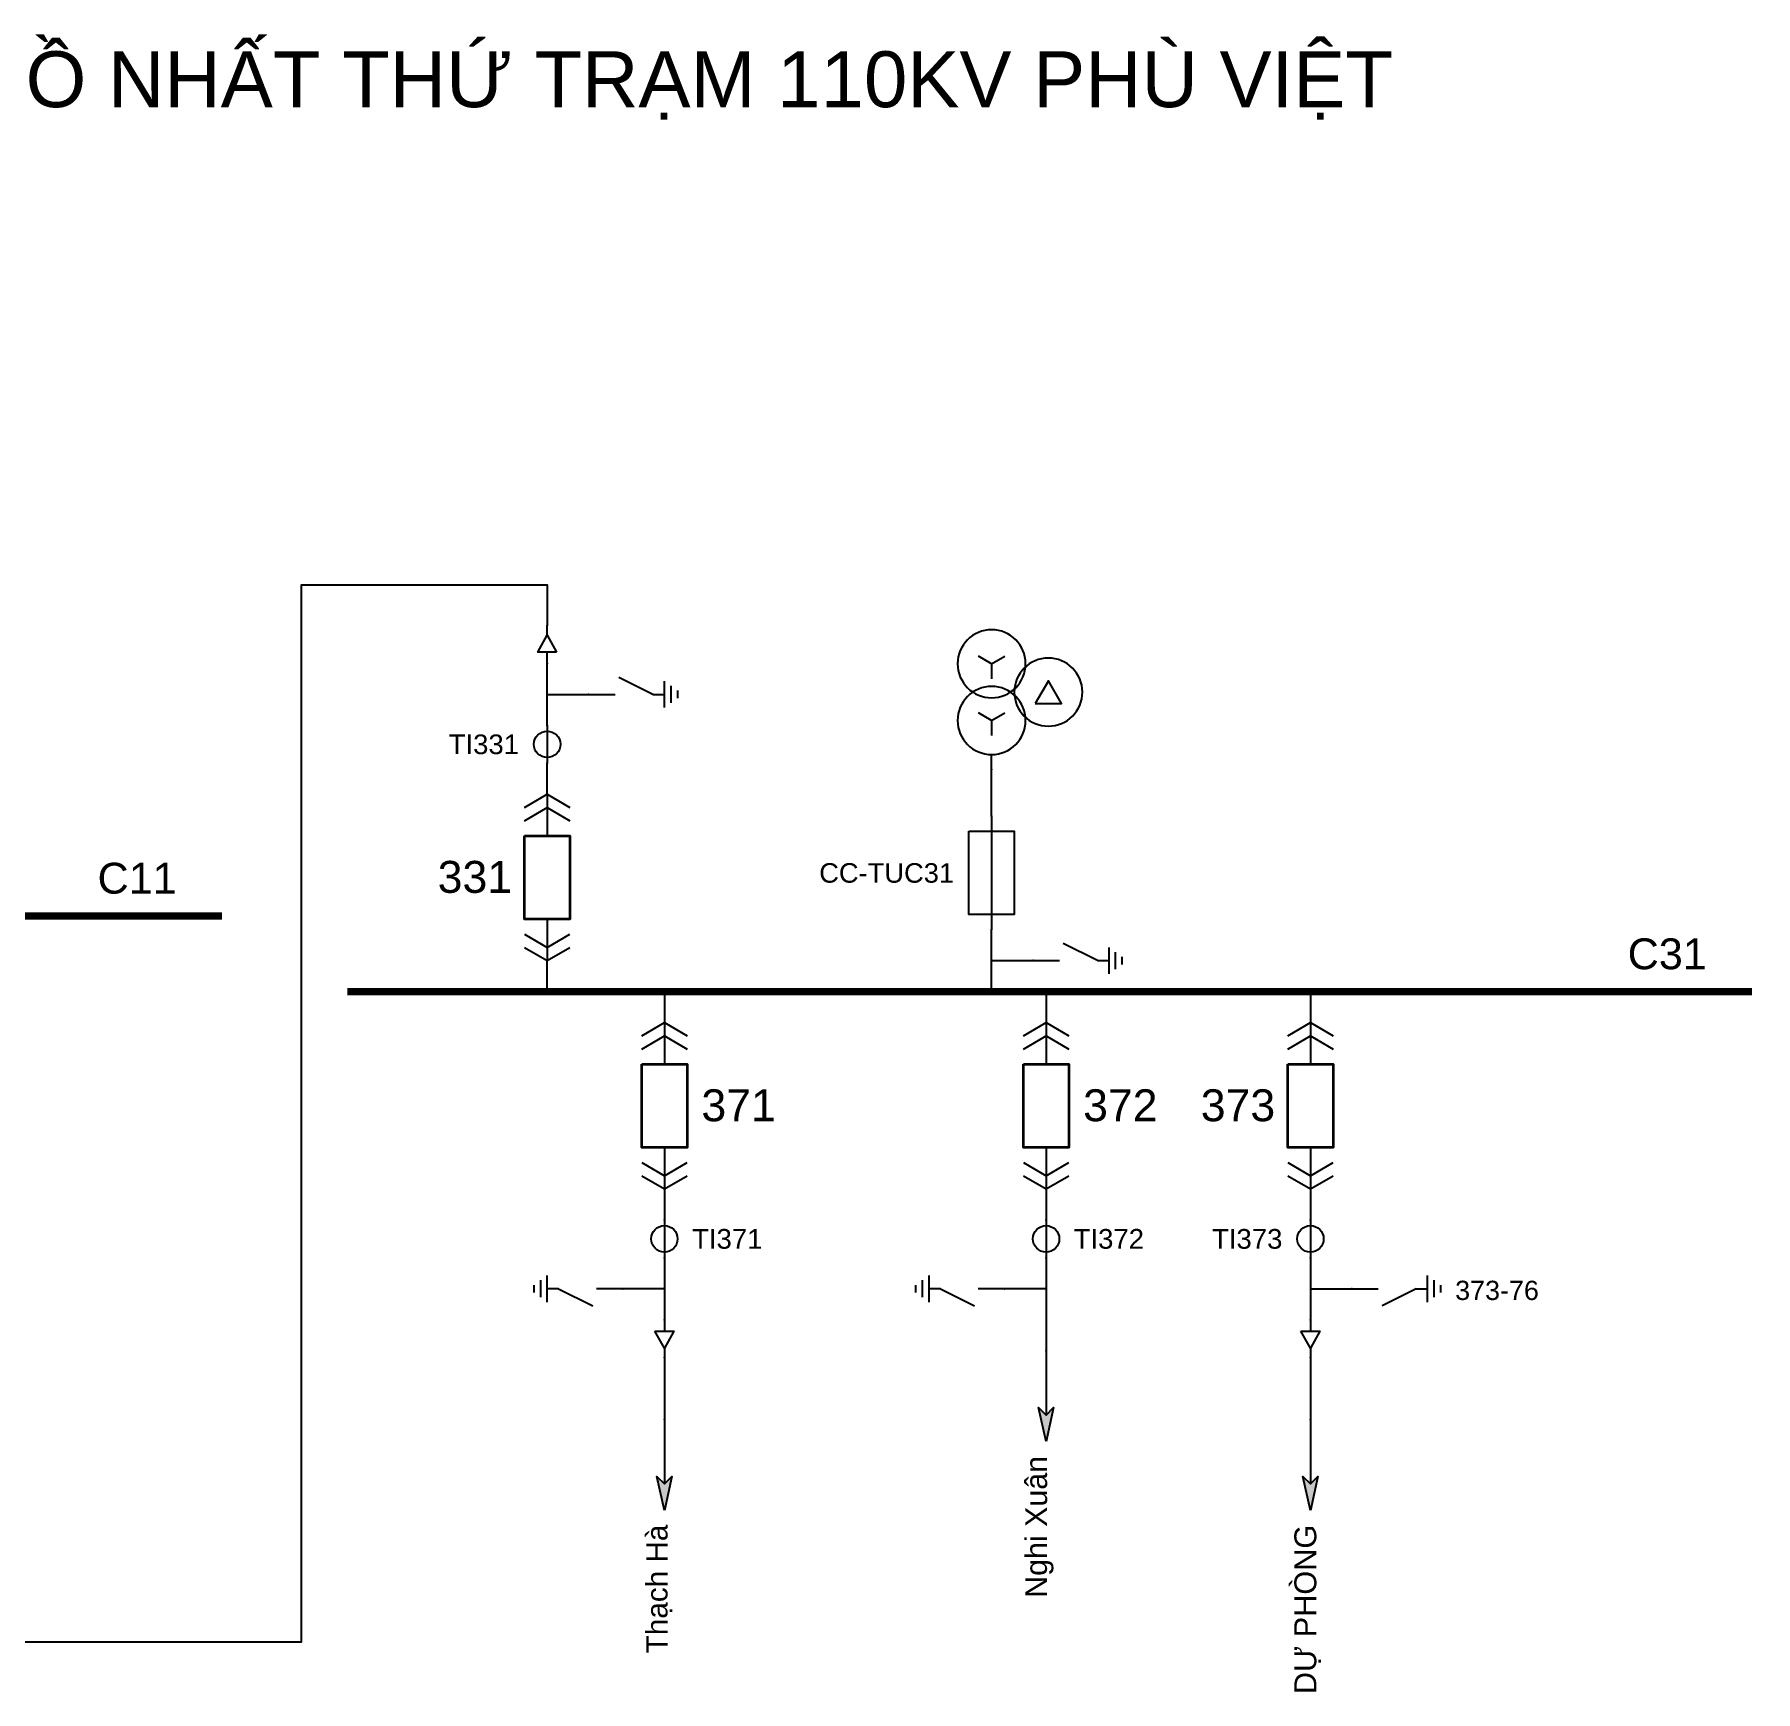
# Model space of a CAD drawing. Header units: millimetres. Extents: x -258 to 398, y 7 to 290.
# Drawn here: x 177.3 to 291.1, y 180.4 to 290 of the extents above; entities that cross this region are included whole.
import ezdxf

# ---------------------------------------------------------------- set-up
doc = ezdxf.new("R2010")
doc.units = ezdxf.units.MM
for name, color, linetype, lineweight in [('BUSBAR_110KV', 1, 'Continuous', 50), ('BUSBAR_35KV', 30, 'Continuous', 50), ('MV_35KV', 30, 'Continuous', 25)]:
    doc.layers.add(name, color=color, linetype=linetype, lineweight=lineweight)
doc.layers.add('SYM_PORTS', color=8, linetype='Continuous', plot=False)
doc.layers.add('TEXT', color=7, linetype='Continuous')
doc.styles.add('SLD_TEXT', font='arial.ttf')

# ---------------------------------------------------------------- blocks, each defined once
blk = doc.blocks.new('SYM_DRAWOUT_BREAKER')
at = {"lineweight": 25}
for points in [[(-1.5, 4.625), (0, 5.5), (1.5, 4.625)], [(-1.5, 3.75), (0, 4.625), (1.5, 3.75)], [(0, 5.5), (0, 2.75)], [(0, -2.75), (0, -5.5)], [(-1.5, -3.75), (0, -4.625), (1.5, -3.75)], [(-1.5, -4.625), (0, -5.5), (1.5, -4.625)]]:
    blk.add_lwpolyline(points, dxfattribs=at)
at = {"lineweight": 35}
blk.add_lwpolyline([(-1.5, 2.75), (1.5, 2.75), (1.5, -2.75), (-1.5, -2.75)], close=True, dxfattribs=at)
at = {"layer": 'SYM_PORTS'}
for p in [(0, 5.5), (0, -5.5)]:
    blk.add_point(p, dxfattribs=at)
blk.add_attdef('DEVICE_CODE', (2.5, 2.5), '', height=2)
at = {"flags": 1}
blk.add_attdef('RATING', (2.5, -0.5), '', height=2, dxfattribs=at)
blk = doc.blocks.new('SYM_CURRENT_TRANSFORMER')
at = {"lineweight": 25}
blk.add_lwpolyline([(0, 1.25), (0, -1.25)], dxfattribs=at)
blk.add_circle((0, 0), 0.875, dxfattribs=at)
at = {"layer": 'SYM_PORTS'}
for p in [(0, 1.25), (0, -1.25)]:
    blk.add_point(p, dxfattribs=at)
blk.add_attdef('DEVICE_CODE', (1.875, -1.75), '', height=2)
at = {"flags": 1}
blk.add_attdef('RATIO', (1.875, -4.75), '', height=2, dxfattribs=at)
blk = doc.blocks.new('SYM_EARTHING_SWITCH_OPEN')
at = {"lineweight": 25}
for points in [[(0, 3), (0, 1.25)], [(0, -1.25), (-1.125, 1)], [(-0.875, -2), (0.875, -2)], [(0, -1.25), (0, -2)], [(-0.5625, -2.4375), (0.5625, -2.4375)], [(-0.25, -2.875), (0.25, -2.875)]]:
    blk.add_lwpolyline(points, dxfattribs=at)
at = {"layer": 'SYM_PORTS'}
blk.add_point((0, 3), dxfattribs=at)
blk.add_attdef('DEVICE_CODE', (1.875, 0), '', height=2)
blk = doc.blocks.new('SYM_CABLE_TERMINATION')
at = {"lineweight": 25}
for points in [[(0, 1.25), (0, 0.5)], [(0, -0.625), (0, -1.25)]]:
    blk.add_lwpolyline(points, dxfattribs=at)
blk.add_lwpolyline([(-0.625, 0.5), (0.625, 0.5), (0, -0.625)], close=True, dxfattribs=at)
at = {"layer": 'SYM_PORTS'}
for p in [(0, 1.25), (0, -1.25)]:
    blk.add_point(p, dxfattribs=at)
blk = doc.blocks.new('SYM_LINE_FEEDER_ARROW')
blk.add_hatch(color=7).paths.add_polyline_path([(0, -3), (-0.5, -0.75), (0, -1.25), (0.5, -0.75)])
at = {"lineweight": 25}
blk.add_lwpolyline([(0, 3), (0, -1.25)], dxfattribs=at)
blk.add_lwpolyline([(0, -3), (-0.5, -0.75), (0, -1.25), (0.5, -0.75)], close=True, dxfattribs=at)
at = {"layer": 'SYM_PORTS'}
blk.add_point((0, 3), dxfattribs=at)
blk.add_attdef('LINE_NAME', (1.5, 0), '', height=2)
blk = doc.blocks.new('SYM_FUSE_DISCONNECTOR')
at = {"lineweight": 25}
blk.add_lwpolyline([(0, 3.75), (0, -3.75)], dxfattribs=at)
blk.add_lwpolyline([(-1.5, 2.75), (1.5, 2.75), (1.5, -2.75), (-1.5, -2.75)], close=True, dxfattribs=at)
at = {"layer": 'SYM_PORTS'}
for p in [(0, 3.75), (0, -3.75)]:
    blk.add_point(p, dxfattribs=at)
blk.add_attdef('DEVICE_CODE', (2.5, 0.75), '', height=2)
at = {"flags": 1}
blk.add_attdef('RATING', (2.5, -2.25), '', height=2, dxfattribs=at)
blk = doc.blocks.new('SYM_VOLTAGE_TRANSFORMER')
at = {"lineweight": 25}
for points in [[(0, 4.625), (0, 3.625)], [(0, 1.375), (0, 2.375)], [(0, 1.375), (-0.8625, 0.875)], [(0, 1.375), (0.8625, 0.875)], [(0, -2.375), (0, -1.375)], [(0, -2.375), (-0.8625, -2.875)], [(0, -2.375), (0.8625, -2.875)]]:
    blk.add_lwpolyline(points, dxfattribs=at)
blk.add_lwpolyline([(2.875, 0.25), (4.625, 0.25), (3.75, -1.25)], close=True, dxfattribs=at)
for centre in [(0, 1.375), (3.75, -0.5), (0, -2.375)]:
    blk.add_circle(centre, 2.25, dxfattribs=at)
at = {"layer": 'SYM_PORTS'}
blk.add_point((0, 4.625), dxfattribs=at)
blk.add_attdef('DEVICE_CODE', (7, 1.625), '', height=2)
at = {"flags": 1}
blk.add_attdef('RATIO', (7, -1.375), '', height=2, dxfattribs=at)

msp = doc.modelspace()

# ---------------------------------------------------------------- linework, layer by layer
at = {"layer": 'BUSBAR_110KV', "const_width": 0.473}
msp.add_lwpolyline([(84.26, 231.72), (189.73, 231.72)], dxfattribs=at)
at = {"layer": 'BUSBAR_35KV', "const_width": 0.473}
msp.add_lwpolyline([(198.02, 226.72), (290.91, 226.72)], dxfattribs=at)
at = {"layer": 'MV_35KV'}
for points in [[(135.02, 186.42), (135.02, 183.72), (195, 183.72), (195, 253.62), (211.24, 253.62), (211.24, 250.92)], [(211.24, 246.37), (211.24, 248.42)], [(211.24, 244.32), (211.24, 246.37)], [(211.24, 246.37), (213.98, 246.37)], [(211.24, 239.77), (211.24, 241.82)], [(240.63, 238.32), (240.63, 241.4)], [(240.63, 228.77), (240.63, 230.82)], [(211.24, 226.72), (211.24, 228.77)], [(240.63, 226.72), (240.63, 228.77)], [(240.63, 228.77), (243.37, 228.77)], [(218.99, 226.72), (218.99, 224.67)], [(244.23, 226.72), (244.23, 224.67)], [(261.71, 226.72), (261.71, 224.67)], [(218.99, 213.67), (218.99, 211.62)], [(244.23, 213.67), (244.23, 211.62)], [(261.71, 213.67), (261.71, 211.62)], [(218.99, 209.12), (218.99, 207.07)], [(244.23, 209.12), (244.23, 207.07)], [(261.71, 209.12), (261.71, 207.07)], [(218.99, 207.07), (216.25, 207.07)], [(218.99, 207.07), (218.99, 205.02)], [(244.23, 207.07), (241.49, 207.07)], [(244.23, 207.07), (244.23, 202.97)], [(261.71, 207.07), (264.45, 207.07)], [(261.71, 207.07), (261.71, 205.02)], [(218.99, 202.52), (218.99, 198.42)], [(261.71, 202.52), (261.71, 198.42)]]:
    msp.add_lwpolyline(points, dxfattribs=at)

# ---------------------------------------------------------------- block references
ref = msp.add_blockref('SYM_VOLTAGE_TRANSFORMER', (240.63, 246.02), dxfattribs=dict(at, xscale=-1, rotation=180))
ref.add_attrib('DEVICE_CODE', 'TUC31', (239.63, 251.61), dxfattribs={"layer": 'TEXT', "extrusion": (0, 0, -1), "height": 1.293, "style": 'SLD_TEXT'})
at = {"layer": 'MV_35KV', "rotation": 180}
msp.add_blockref('SYM_CABLE_TERMINATION', (211.24, 249.67), dxfattribs=at)
at = {"layer": 'MV_35KV'}
ref = msp.add_blockref('SYM_EARTHING_SWITCH_OPEN', (216.98, 246.37), dxfattribs=dict(at, xscale=-1, rotation=90))
ref.add_attrib('DEVICE_CODE', '331-38', (220.81, 245.88), dxfattribs={"layer": 'TEXT', "extrusion": (0, 0, -1), "height": 1.27, "style": 'SLD_TEXT'})
ref = msp.add_blockref('SYM_CURRENT_TRANSFORMER', (211.24, 243.07), dxfattribs=at)
ref.add_attrib('DEVICE_CODE', 'TI331', (204.73, 242.42), dxfattribs={"layer": 'TEXT', "height": 1.301, "style": 'SLD_TEXT'})
ref = msp.add_blockref('SYM_DRAWOUT_BREAKER', (211.24, 234.27), dxfattribs=at)
ref.add_attrib('DEVICE_CODE', '331', (204, 233.25), dxfattribs={"layer": 'TEXT', "height": 2.111, "style": 'SLD_TEXT'})
ref = msp.add_blockref('SYM_FUSE_DISCONNECTOR', (240.63, 234.57), dxfattribs=at)
ref.add_attrib('DEVICE_CODE', 'CC-TUC31', (229.23, 233.92), dxfattribs={"layer": 'TEXT', "height": 1.291, "style": 'SLD_TEXT'})
ref = msp.add_blockref('SYM_EARTHING_SWITCH_OPEN', (246.37, 228.77), dxfattribs=dict(at, xscale=-1, rotation=90))
ref.add_attrib('DEVICE_CODE', 'TUC31-14', (250.19, 228.25), dxfattribs={"layer": 'TEXT', "extrusion": (0, 0, -1), "height": 1.288, "style": 'SLD_TEXT'})
ref = msp.add_blockref('SYM_DRAWOUT_BREAKER', (218.99, 219.17), dxfattribs=at)
ref.add_attrib('DEVICE_CODE', '371', (221.44, 218.15), dxfattribs={"layer": 'TEXT', "height": 2.111, "style": 'SLD_TEXT'})
ref = msp.add_blockref('SYM_DRAWOUT_BREAKER', (244.23, 219.17), dxfattribs=at)
ref.add_attrib('DEVICE_CODE', '372', (246.68, 218.15), dxfattribs={"layer": 'TEXT', "height": 2.111, "style": 'SLD_TEXT'})
ref = msp.add_blockref('SYM_DRAWOUT_BREAKER', (261.71, 219.17), dxfattribs=at)
ref.add_attrib('DEVICE_CODE', '373', (254.46, 218.15), dxfattribs={"layer": 'TEXT', "height": 2.111, "style": 'SLD_TEXT'})
ref = msp.add_blockref('SYM_CURRENT_TRANSFORMER', (218.99, 210.37), dxfattribs=at)
ref.add_attrib('DEVICE_CODE', 'TI371', (220.82, 209.72), dxfattribs={"layer": 'TEXT', "height": 1.304, "style": 'SLD_TEXT'})
ref = msp.add_blockref('SYM_CURRENT_TRANSFORMER', (244.23, 210.37), dxfattribs=at)
ref.add_attrib('DEVICE_CODE', 'TI372', (246.05, 209.72), dxfattribs={"layer": 'TEXT', "height": 1.304, "style": 'SLD_TEXT'})
ref = msp.add_blockref('SYM_CURRENT_TRANSFORMER', (261.71, 210.37), dxfattribs=at)
ref.add_attrib('DEVICE_CODE', 'TI373', (255.2, 209.72), dxfattribs={"layer": 'TEXT', "height": 1.304, "style": 'SLD_TEXT'})
ref = msp.add_blockref('SYM_EARTHING_SWITCH_OPEN', (238.49, 207.07), dxfattribs=dict(at, xscale=-1, rotation=270))
ref.add_attrib('DEVICE_CODE', '372-76', (229.23, 206.33), dxfattribs={"layer": 'TEXT', "extrusion": (0, 0, -1), "height": 1.273, "style": 'SLD_TEXT'})
ref = msp.add_blockref('SYM_EARTHING_SWITCH_OPEN', (213.25, 207.07), dxfattribs=dict(at, xscale=-1, rotation=270))
ref.add_attrib('DEVICE_CODE', '371-76', (204, 206.33), dxfattribs={"layer": 'TEXT', "extrusion": (0, 0, -1), "height": 1.273, "style": 'SLD_TEXT'})
ref = msp.add_blockref('SYM_EARTHING_SWITCH_OPEN', (267.45, 207.07), dxfattribs=dict(at, rotation=90))
ref.add_attrib('DEVICE_CODE', '373-76', (271.28, 206.33), dxfattribs={"layer": 'TEXT', "height": 1.273, "style": 'SLD_TEXT'})
for name, p in [('SYM_CABLE_TERMINATION', (218.99, 203.77)), ('SYM_CABLE_TERMINATION', (261.71, 203.77)), ('SYM_LINE_FEEDER_ARROW', (244.23, 199.97)), ('SYM_LINE_FEEDER_ARROW', (218.99, 195.42)), ('SYM_LINE_FEEDER_ARROW', (261.71, 195.42))]:
    msp.add_blockref(name, p, dxfattribs=at)

# ---------------------------------------------------------------- texts
at = {"layer": 'TEXT', "attachment_point": 7, "style": 'SLD_TEXT'}
for s, insert, char_height in [('SƠ ĐỒ NHẤT THỨ TRẠM 110KV PHÙ VIỆT', (163.73, 284.38), 3.6938), ('C11', (181.51, 233.17), 2.041), ('C31', (282.69, 228.17), 2.041)]:
    msp.add_mtext(s, dxfattribs=dict(at, insert=insert, char_height=char_height))
at = {"layer": 'TEXT', "attachment_point": 7, "rotation": 90, "style": 'SLD_TEXT'}
for s, insert, char_height in [('Nghi Xuân', (244.73, 186.64), 1.438), ('Thạch Hà', (219.51, 182.97), 1.405), ('DỰ PHÒNG', (262.42, 180.27), 1.452)]:
    msp.add_mtext(s, dxfattribs=dict(at, insert=insert, char_height=char_height))

doc.saveas('drawing.dxf')
